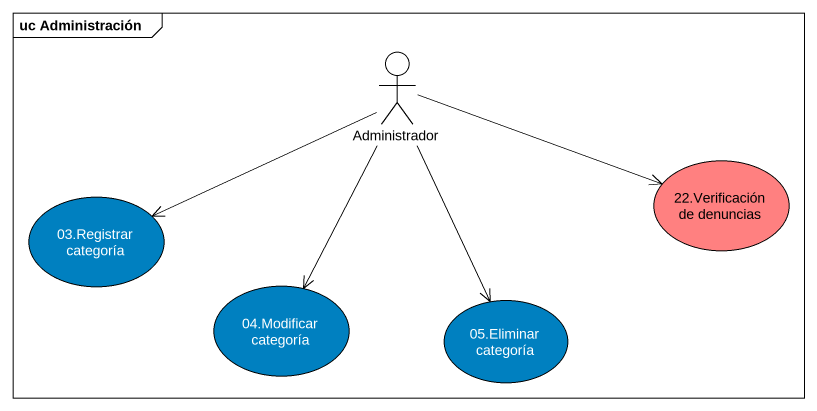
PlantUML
@startuml
mainframe uc Administración
actor Administrador
usecase "03.Registrar categoría" as u03_Registrar_categoría #0080C0
usecase "22.Verificación de denuncias" as u22_Verificación_de_denuncias #FF8080
usecase "04.Modificar categoría" as u04_Modificar_categoría #0080C0
usecase "05.Eliminar categoría" as u05_Eliminar_categoría #0080C0
Administrador -left-> u03_Registrar_categoría
Administrador -right-> u22_Verificación_de_denuncias
Administrador --> u04_Modificar_categoría
Administrador --> u05_Eliminar_categoría
@enduml
